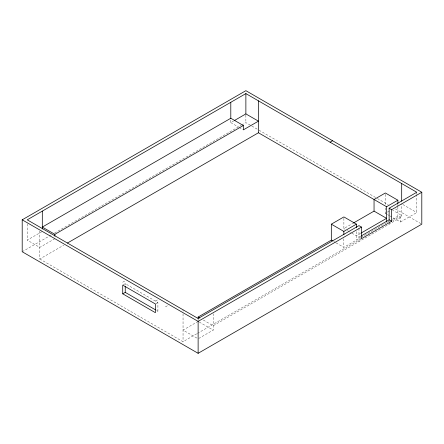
<?xml version="1.0" encoding="UTF-8"?>
<svg xmlns="http://www.w3.org/2000/svg" width="444" height="444" viewBox="0 0 444 444"><rect width="100%" height="100%" fill="white"/><g stroke="black" fill="none" stroke-linecap="round" stroke-linejoin="round"><path stroke-width="0.33" stroke-dasharray="2.22 1.67" d="M27.228 223.887L27.228 240.137L42.308 231.429M230.797 120.119L230.797 122.605L233.694 120.935M22.2 251.748L48.585 236.513M49.184 236.164L51.582 234.782M54.584 233.05L241.081 125.38M241.68 125.03L245.876 122.605L251.282 125.73M54.873 238.689L39.794 247.391L27.228 240.137M39.794 231.141L39.794 259.002L63.819 245.127M122.727 282.218L125.241 280.763M123.232 284.826L125.241 283.666L157.914 302.531L157.914 311.238L156.405 312.104M155.4 301.076L157.914 299.628M155.905 303.69L157.914 302.531M165.451 306.882L167.965 305.433M343.889 218.287L343.889 228.527L352.758 223.41M198.124 321.395L183.045 330.097L196.964 338.134M385.359 207.875L385.359 213.292L389.444 210.939M360.545 233.366L356.404 235.753L349.85 231.968M360.744 236.214L358.968 237.235L360.983 238.395M336.091 242.89L343.839 247.364L360.545 237.718M361.133 237.374L385.969 223.038M387.157 222.35L389.538 220.979M392.513 219.258L397.874 216.167L400.438 217.649L400.438 222L392.318 217.31M39.794 259.002L183.045 341.708L196.859 333.733M197.463 333.383L360.85 239.055M392.685 220.674L401.692 215.473L392.701 210.278M198.707 338.472L213.203 330.097L213.203 313.775M400.438 222L416.772 212.571L416.772 194.96M402.852 204.534L416.772 212.571M251.881 126.074L258.486 129.887M259.085 130.236L376.767 198.179M377.367 198.524L388.178 204.762M395.382 208.924L421.8 224.176M230.797 122.605L238.578 127.101M239.172 127.445L242.763 129.515M385.359 213.292L387.096 214.297M387.679 214.635L389.416 215.64M389.999 215.973L391.736 216.977M343.889 228.527L345.082 229.215M347.463 230.591L349.256 231.624M333.71 241.514L335.498 242.546M203.346 320.052L213.203 325.746L401.692 216.922L401.692 203.863M199.284 322.061L213.203 330.097M156.726 310.55L157.914 311.238M416.772 192.252L416.772 194.283M397.874 204.196L397.874 206.188M397.874 206.854L397.874 216.167M389.127 219.824L389.127 221.689M389.127 222.311L389.127 224.176M385.359 194.333L385.359 204.49M358.968 228.36L358.968 241.586M356.404 231.657L356.404 240.11M343.839 238.717L343.839 247.364M245.876 115.135L245.876 122.605M198.124 318.492L198.124 320.524M183.045 309.784L183.045 311.139M183.045 313.847L183.045 341.708M125.241 283.666L125.241 285.004"/><path stroke-width="0.67" d="M22.2 219.824L245.876 90.687L421.8 192.252L421.8 224.176L198.124 353.313L22.2 251.748L22.2 219.824L198.124 321.395L361.483 227.078L361.483 238.689L391.641 221.273L391.641 209.668L421.8 192.252M361.333 235.869L389.127 219.824L389.127 208.214L416.772 192.252L245.876 93.59L27.228 219.824L198.124 318.492L358.968 225.63L361.483 227.078M243.362 125.508L230.797 118.254L42.308 227.078L54.873 234.332L243.362 125.508L243.362 129.864L258.441 121.157L245.876 113.903L234.277 120.596M67.421 243.046L258.441 132.767L386.563 206.732L397.874 200.205L397.874 203.53M330.07 142.197L332.584 140.742M122.727 293.823L155.4 312.687L155.4 303.979L122.727 285.12L122.727 293.823L125.241 292.374L155.539 309.862M198.124 318.281L198.124 317.038L331.324 240.137L331.324 224.176L343.889 216.922L356.404 224.148L356.404 227.561M353.352 223.066L374.048 211.116L386.563 218.343L361.133 233.022M331.324 224.176L343.839 231.402L356.404 224.148M397.874 200.205L385.359 192.979L374.048 199.511L374.048 211.116M389.127 208.214L391.641 209.668M389.127 219.824L391.641 221.273M331.324 240.137L332.517 240.826M198.124 317.038L199.867 318.043M401.692 183.55L401.692 201.154M386.563 206.732L386.563 222.072M343.839 231.402L343.839 234.726M258.441 100.844L258.441 132.767M245.876 93.59L245.876 113.903M230.797 102.292L230.797 118.254M198.124 321.395L198.124 353.313M125.241 286.347L125.241 292.374M54.873 234.332L54.873 236.197M42.308 211.116L42.308 228.943"/></g></svg>
